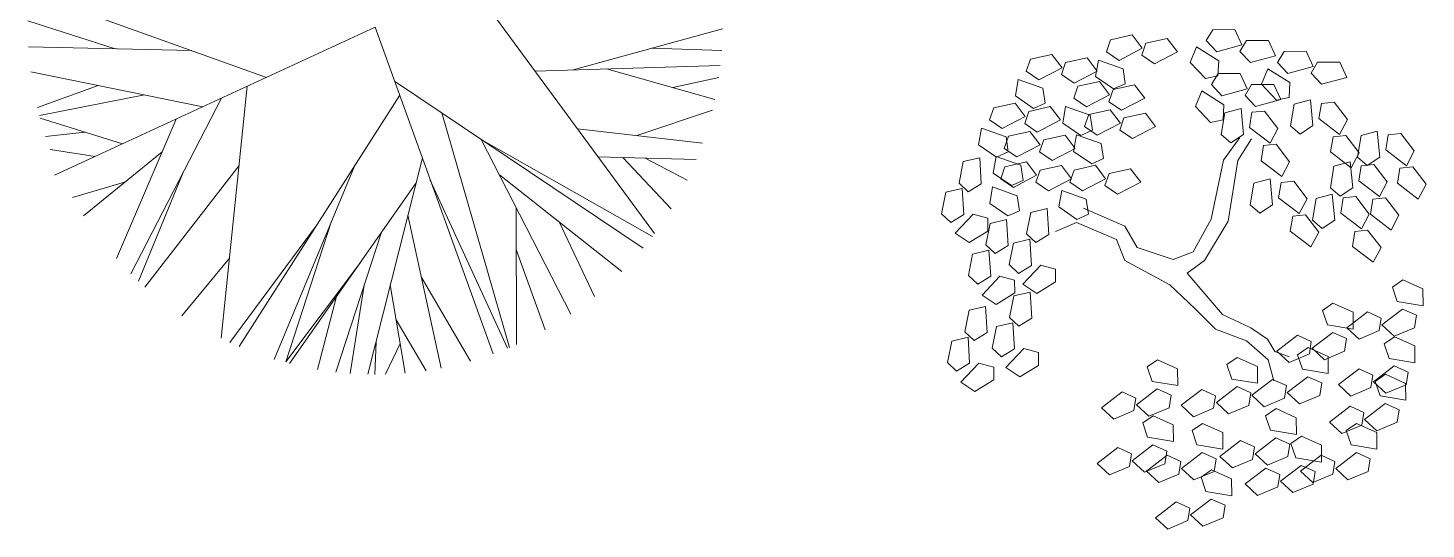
# Model space of a CAD drawing. Header units: millimetres. Extents: x 997 to 4249, y 599 to 1440.
# Drawn here: x 1244.52 to 1260.01, y 961.67 to 967.22 of the extents above; entities that cross this region are included whole.
import ezdxf

# ---------------------------------------------------------------- set-up
doc = ezdxf.new("R2010")
doc.units = ezdxf.units.MM
doc.linetypes.add('Continuo', pattern=[0])
doc.layers.add('cercas existentes', color=18, linetype='Continuous')
doc.layers.add('taludes', color=9, linetype='Continuous')

# ---------------------------------------------------------------- blocks, each defined once
blk = doc.blocks.new('gtfoods1')
at = {"layer": 'taludes', "lineweight": 5, "extrusion": (-0.01642, -0.01246, 0.999788)}
for p, q in [((-677.286, 305.754, 12.048), (-679.91, 306.694, 12.017)), ((-678.962, 306.07, 12.025), (-679.929, 306.379, 12.013)), ((-674.74, 306.404, 12.098), (-672.988, 304.022, 12.097)), ((-676.083, 306.309, 12.075), (-679.636, 304.669, 11.996)), ((-676.083, 306.309, 12.075), (-674.777, 302.69, 12.051)), ((-673.891, 305.836, 12.105), (-672.235, 306.293, 12.138)), ((-678.115, 306.051, 12.038), (-679.923, 306.091, 12.009)), ((-673.018, 306.077, 12.122), (-672.244, 306.05, 12.135)), ((-674.313, 305.823, 12.098), (-672.259, 305.886, 12.133)), ((-677.992, 305.428, 12.033), (-679.898, 305.817, 12.006)), ((-673.519, 305.848, 12.111), (-672.319, 305.509, 12.127)), ((-672.786, 305.641, 12.121), (-672.275, 305.754, 12.131)), ((-679.15, 305.665, 12.017), (-679.825, 305.421, 12.002)), ((-677.5, 305.655, 12.044), (-677.79, 302.862, 12.004)), ((-675.867, 305.712, 12.071), (-673.115, 303.86, 12.093)), ((-678.638, 305.56, 12.024), (-679.803, 305.332, 12.002)), ((-677.785, 305.523, 12.037), (-678.791, 303.578, 11.996)), ((-675.811, 305.555, 12.07), (-677.591, 302.77, 12.006)), ((-678.88, 305.018, 12.013), (-679.795, 305.303, 12.001)), ((-678.288, 305.291, 12.026), (-678.95, 303.745, 11.996)), ((-675.344, 305.36, 12.075), (-674.596, 302.76, 12.055)), ((-673.183, 305.108, 12.108), (-672.346, 305.392, 12.125)), ((-679.299, 305.148, 12.008), (-679.734, 305.1, 12)), ((-673.843, 305.185, 12.098), (-672.456, 305.024, 12.119)), ((-679.185, 304.878, 12.006), (-679.683, 304.956, 11.999)), ((-674.909, 305.067, 12.079), (-673.011, 303.991, 12.097)), ((-674.909, 305.067, 12.079), (-673.914, 303.13, 12.071)), ((-678.444, 304.927, 12.019), (-679.313, 304.221, 11.996)), ((-675.56, 304.861, 12.066), (-676.164, 302.463, 12.026)), ((-673.615, 304.874, 12.098), (-672.525, 304.845, 12.115)), ((-673.338, 304.867, 12.102), (-672.804, 304.295, 12.104)), ((-673.093, 304.86, 12.106), (-672.628, 304.615, 12.111)), ((-678.202, 304.717, 12.02), (-678.706, 303.495, 11.997)), ((-677.591, 304.778, 12.031), (-678.634, 303.43, 11.997)), ((-676.313, 304.77, 12.052), (-677.202, 302.628, 12.011)), ((-674.706, 304.673, 12.077), (-673.349, 303.602, 12.086)), ((-678.858, 304.591, 12.008), (-679.435, 304.422, 11.996)), ((-675.63, 304.584, 12.061), (-677.032, 302.581, 12.013)), ((-675.472, 304.616, 12.064), (-674.616, 302.752, 12.055)), ((-675.72, 304.225, 12.055), (-675.351, 302.532, 12.04)), ((-674.52, 304.31, 12.076), (-674.517, 302.794, 12.057)), ((-676.725, 304.125, 12.037), (-677.694, 302.816, 12.005)), ((-676.566, 304.159, 12.04), (-677.074, 302.6, 12.013)), ((-676.012, 304.037, 12.048), (-676.52, 302.487, 12.02)), ((-674.046, 304.152, 12.082), (-673.652, 303.326, 12.078)), ((-677.698, 303.749, 12.017), (-678.223, 303.112, 12)), ((-674.519, 303.847, 12.07), (-674.199, 302.954, 12.064)), ((-676.246, 303.703, 12.04), (-677.074, 302.6, 12.013)), ((-676.204, 303.451, 12.037), (-676.358, 302.472, 12.023)), ((-675.915, 303.453, 12.042), (-675.75, 302.476, 12.033)), ((-675.572, 303.543, 12.049), (-675.027, 302.609, 12.046)), ((-676.51, 303.326, 12.031), (-676.723, 302.516, 12.017)), ((-675.849, 303.065, 12.038), (-675.517, 302.503, 12.037)), ((-676.073, 302.823, 12.032), (-676.086, 302.462, 12.027)), ((-675.805, 302.805, 12.036), (-675.967, 302.463, 12.029))]:
    blk.add_line(p, q, dxfattribs=at)
at = {"layer": 'taludes', "linetype": 'Continuo', "lineweight": 5, "extrusion": (-0.012368, -0.016489, 0.999788)}
for p, q in [((-667.935, 306.171, 12.103), (-667.697, 306.224, 12.107)), ((-667.697, 306.224, 12.107), (-667.585, 306.076, 12.106)), ((-666.876, 306.161, 12.116), (-666.803, 306.282, 12.119)), ((-666.803, 306.282, 12.119), (-666.559, 306.283, 12.122)), ((-666.559, 306.283, 12.122), (-666.481, 306.115, 12.12)), ((-667.981, 306.038, 12.101), (-667.935, 306.171, 12.103)), ((-667.841, 305.942, 12.101), (-667.981, 306.038, 12.101)), ((-667.585, 306.076, 12.106), (-667.841, 305.942, 12.101)), ((-667.591, 305.999, 12.105), (-667.545, 306.133, 12.108)), ((-667.545, 306.133, 12.108), (-667.308, 306.185, 12.111)), ((-667.308, 306.185, 12.111), (-667.195, 306.037, 12.11)), ((-667.053, 305.918, 12.11), (-666.983, 306.091, 12.114)), ((-666.983, 306.091, 12.114), (-666.737, 305.939, 12.114)), ((-666.76, 306.038, 12.116), (-666.876, 306.161, 12.116)), ((-666.481, 306.115, 12.12), (-666.76, 306.038, 12.116)), ((-666.503, 306.041, 12.119), (-666.43, 306.162, 12.122)), ((-666.387, 305.918, 12.118), (-666.503, 306.041, 12.119)), ((-666.43, 306.162, 12.122), (-666.187, 306.163, 12.125)), ((-666.187, 306.163, 12.125), (-666.108, 305.994, 12.123)), ((-666.088, 305.92, 12.122), (-666.014, 306.041, 12.125)), ((-666.014, 306.041, 12.125), (-665.771, 306.043, 12.128)), ((-665.771, 306.043, 12.128), (-665.693, 305.874, 12.126)), ((-668.87, 305.823, 12.086), (-668.824, 305.957, 12.089)), ((-668.824, 305.957, 12.089), (-668.586, 306.009, 12.093)), ((-668.586, 306.009, 12.093), (-668.474, 305.861, 12.092)), ((-668.48, 305.784, 12.09), (-668.434, 305.918, 12.093)), ((-668.434, 305.918, 12.093), (-668.196, 305.97, 12.097)), ((-668.196, 305.97, 12.097), (-668.084, 305.822, 12.096)), ((-668.102, 305.763, 12.095), (-668.071, 305.946, 12.098)), ((-668.071, 305.946, 12.098), (-667.798, 305.849, 12.1)), ((-667.451, 305.904, 12.105), (-667.591, 305.999, 12.105)), ((-667.195, 306.037, 12.11), (-667.451, 305.904, 12.105)), ((-666.886, 305.741, 12.109), (-667.053, 305.918, 12.11)), ((-666.737, 305.939, 12.114), (-666.747, 305.77, 12.111)), ((-666.108, 305.994, 12.123), (-666.387, 305.918, 12.118)), ((-665.971, 305.798, 12.121), (-666.088, 305.92, 12.122)), ((-665.715, 305.8, 12.125), (-665.642, 305.921, 12.128)), ((-665.642, 305.921, 12.128), (-665.398, 305.922, 12.131)), ((-665.398, 305.922, 12.131), (-665.32, 305.754, 12.129)), ((-668.991, 305.548, 12.08), (-668.96, 305.731, 12.083)), ((-668.96, 305.731, 12.083), (-668.687, 305.635, 12.085)), ((-668.73, 305.728, 12.086), (-668.87, 305.823, 12.086)), ((-668.474, 305.861, 12.092), (-668.73, 305.728, 12.086)), ((-668.34, 305.689, 12.09), (-668.48, 305.784, 12.09)), ((-668.084, 305.822, 12.096), (-668.34, 305.689, 12.09)), ((-667.902, 305.625, 12.095), (-668.102, 305.763, 12.095)), ((-667.798, 305.849, 12.1), (-667.773, 305.682, 12.097)), ((-666.747, 305.77, 12.111), (-666.886, 305.741, 12.109)), ((-666.819, 305.674, 12.109), (-666.745, 305.795, 12.112)), ((-666.745, 305.795, 12.112), (-666.502, 305.796, 12.115)), ((-666.502, 305.796, 12.115), (-666.424, 305.627, 12.113)), ((-666.265, 305.677, 12.116), (-666.195, 305.85, 12.12)), ((-666.195, 305.85, 12.12), (-665.949, 305.698, 12.12)), ((-665.693, 305.874, 12.126), (-665.971, 305.798, 12.121)), ((-665.599, 305.677, 12.124), (-665.715, 305.8, 12.125)), ((-665.32, 305.754, 12.129), (-665.599, 305.677, 12.124)), ((-668.687, 305.635, 12.085), (-668.661, 305.468, 12.083)), ((-668.344, 305.523, 12.088), (-668.298, 305.656, 12.09)), ((-668.298, 305.656, 12.09), (-668.06, 305.709, 12.094)), ((-668.06, 305.709, 12.094), (-667.948, 305.561, 12.093)), ((-667.954, 305.484, 12.092), (-667.908, 305.618, 12.095)), ((-667.908, 305.618, 12.095), (-667.671, 305.67, 12.098)), ((-667.773, 305.682, 12.097), (-667.902, 305.625, 12.095)), ((-667.671, 305.67, 12.098), (-667.558, 305.522, 12.097)), ((-666.996, 305.43, 12.103), (-666.926, 305.603, 12.106)), ((-666.926, 305.603, 12.106), (-666.68, 305.451, 12.107)), ((-666.702, 305.551, 12.108), (-666.819, 305.674, 12.109)), ((-666.424, 305.627, 12.113), (-666.702, 305.551, 12.108)), ((-666.446, 305.553, 12.112), (-666.373, 305.674, 12.114)), ((-666.373, 305.674, 12.114), (-666.129, 305.676, 12.117)), ((-666.098, 305.5, 12.115), (-666.265, 305.677, 12.116)), ((-666.129, 305.676, 12.117), (-666.051, 305.507, 12.116)), ((-665.949, 305.698, 12.12), (-665.959, 305.529, 12.117)), ((-669.231, 305.416, 12.075), (-668.994, 305.469, 12.079)), ((-668.994, 305.469, 12.079), (-668.881, 305.32, 12.078)), ((-668.791, 305.41, 12.08), (-668.991, 305.548, 12.08)), ((-668.841, 305.377, 12.079), (-668.604, 305.43, 12.083)), ((-668.661, 305.468, 12.083), (-668.791, 305.41, 12.08)), ((-668.604, 305.43, 12.083), (-668.491, 305.282, 12.082)), ((-668.465, 305.248, 12.082), (-668.434, 305.431, 12.085)), ((-668.434, 305.431, 12.085), (-668.161, 305.335, 12.087)), ((-668.204, 305.428, 12.088), (-668.344, 305.523, 12.088)), ((-667.948, 305.561, 12.093), (-668.204, 305.428, 12.088)), ((-667.814, 305.389, 12.092), (-667.954, 305.484, 12.092)), ((-667.558, 305.522, 12.097), (-667.814, 305.389, 12.092)), ((-666.829, 305.254, 12.102), (-666.996, 305.43, 12.103)), ((-666.68, 305.451, 12.107), (-666.69, 305.282, 12.104)), ((-666.33, 305.431, 12.111), (-666.446, 305.553, 12.112)), ((-666.051, 305.507, 12.116), (-666.33, 305.431, 12.111)), ((-665.959, 305.529, 12.117), (-666.098, 305.5, 12.115)), ((-665.942, 305.218, 12.112), (-665.902, 305.457, 12.117)), ((-665.902, 305.457, 12.117), (-665.722, 305.506, 12.12)), ((-665.722, 305.506, 12.12), (-665.694, 305.219, 12.115)), ((-665.628, 305.297, 12.117), (-665.601, 305.464, 12.121)), ((-665.601, 305.464, 12.121), (-665.46, 305.478, 12.123)), ((-665.46, 305.478, 12.123), (-665.312, 305.286, 12.121)), ((-669.277, 305.283, 12.072), (-669.231, 305.416, 12.075)), ((-669.137, 305.187, 12.072), (-669.277, 305.283, 12.072)), ((-668.881, 305.32, 12.078), (-669.137, 305.187, 12.072)), ((-668.887, 305.244, 12.076), (-668.841, 305.377, 12.079)), ((-668.491, 305.282, 12.082), (-668.748, 305.148, 12.076)), ((-668.224, 305.209, 12.084), (-668.177, 305.342, 12.087)), ((-668.177, 305.342, 12.087), (-667.94, 305.395, 12.09)), ((-668.161, 305.335, 12.087), (-668.136, 305.167, 12.084)), ((-667.94, 305.395, 12.09), (-667.827, 305.247, 12.089)), ((-667.834, 305.17, 12.088), (-667.788, 305.304, 12.091)), ((-667.788, 305.304, 12.091), (-667.55, 305.356, 12.095)), ((-667.55, 305.356, 12.095), (-667.438, 305.208, 12.094)), ((-666.69, 305.282, 12.104), (-666.829, 305.254, 12.102)), ((-666.711, 305.12, 12.101), (-666.671, 305.36, 12.106)), ((-666.671, 305.36, 12.106), (-666.491, 305.409, 12.109)), ((-666.491, 305.409, 12.109), (-666.464, 305.121, 12.104)), ((-666.398, 305.2, 12.106), (-666.37, 305.367, 12.109)), ((-666.37, 305.367, 12.109), (-666.23, 305.381, 12.111)), ((-666.23, 305.381, 12.111), (-666.082, 305.188, 12.11)), ((-665.399, 305.121, 12.117), (-665.628, 305.297, 12.117)), ((-665.312, 305.286, 12.121), (-665.399, 305.121, 12.117)), ((-669.398, 305.007, 12.066), (-669.367, 305.191, 12.069)), ((-669.367, 305.191, 12.069), (-669.094, 305.094, 12.071)), ((-669.067, 305.101, 12.072), (-668.83, 305.153, 12.075)), ((-668.748, 305.148, 12.076), (-668.887, 305.244, 12.076)), ((-668.83, 305.153, 12.075), (-668.717, 305.005, 12.074)), ((-668.677, 305.062, 12.076), (-668.44, 305.114, 12.08)), ((-668.265, 305.11, 12.082), (-668.465, 305.248, 12.082)), ((-668.44, 305.114, 12.08), (-668.327, 304.966, 12.079)), ((-668.345, 304.934, 12.078), (-668.313, 305.117, 12.081)), ((-668.313, 305.117, 12.081), (-668.041, 305.02, 12.083)), ((-668.136, 305.167, 12.084), (-668.265, 305.11, 12.082)), ((-668.084, 305.113, 12.084), (-668.224, 305.209, 12.084)), ((-667.827, 305.247, 12.089), (-668.084, 305.113, 12.084)), ((-667.694, 305.075, 12.088), (-667.834, 305.17, 12.088)), ((-667.438, 305.208, 12.094), (-667.694, 305.075, 12.088)), ((-666.604, 305.028, 12.101), (-666.711, 305.12, 12.101)), ((-666.464, 305.121, 12.104), (-666.604, 305.028, 12.101)), ((-666.168, 305.024, 12.106), (-666.398, 305.2, 12.106)), ((-666.082, 305.188, 12.11), (-666.168, 305.024, 12.106)), ((-665.835, 305.125, 12.112), (-665.942, 305.218, 12.112)), ((-665.694, 305.219, 12.115), (-665.835, 305.125, 12.112)), ((-665.471, 305.094, 12.116), (-665.331, 305.109, 12.118)), ((-665.331, 305.109, 12.118), (-665.182, 304.916, 12.117)), ((-665.2, 304.87, 12.116), (-665.16, 305.11, 12.12)), ((-665.16, 305.11, 12.12), (-664.981, 305.159, 12.123)), ((-664.981, 305.159, 12.123), (-664.953, 304.871, 12.119)), ((-664.887, 304.95, 12.121), (-664.86, 305.116, 12.124)), ((-664.86, 305.116, 12.124), (-664.719, 305.131, 12.126)), ((-664.719, 305.131, 12.126), (-664.571, 304.938, 12.125)), ((-669.198, 304.87, 12.066), (-669.398, 305.007, 12.066)), ((-669.113, 304.967, 12.069), (-669.067, 305.101, 12.072)), ((-668.974, 304.872, 12.069), (-669.113, 304.967, 12.069)), ((-669.094, 305.094, 12.071), (-669.069, 304.927, 12.069)), ((-668.717, 305.005, 12.074), (-668.974, 304.872, 12.069)), ((-668.724, 304.928, 12.073), (-668.677, 305.062, 12.076)), ((-668.327, 304.966, 12.079), (-668.584, 304.833, 12.073)), ((-668.041, 305.02, 12.083), (-668.015, 304.853, 12.081)), ((-666.686, 304.838, 12.097), (-666.504, 305.088, 12.103)), ((-666.527, 304.833, 12.099), (-666.375, 305.071, 12.104)), ((-666.268, 304.83, 12.102), (-666.241, 304.997, 12.105)), ((-666.241, 304.997, 12.105), (-666.1, 305.012, 12.107)), ((-666.1, 305.012, 12.107), (-665.952, 304.819, 12.106)), ((-665.499, 304.927, 12.113), (-665.471, 305.094, 12.116)), ((-669.615, 304.582, 12.056), (-669.568, 304.82, 12.061)), ((-669.568, 304.82, 12.061), (-669.386, 304.863, 12.064)), ((-669.386, 304.863, 12.064), (-669.368, 304.575, 12.059)), ((-669.235, 304.692, 12.063), (-669.203, 304.875, 12.066)), ((-669.203, 304.875, 12.066), (-668.931, 304.779, 12.068)), ((-669.069, 304.927, 12.069), (-669.198, 304.87, 12.066)), ((-669.107, 304.764, 12.066), (-668.869, 304.817, 12.069)), ((-668.869, 304.817, 12.069), (-668.757, 304.669, 12.068)), ((-668.584, 304.833, 12.073), (-668.724, 304.928, 12.073)), ((-668.144, 304.796, 12.078), (-668.345, 304.934, 12.078)), ((-668.015, 304.853, 12.081), (-668.144, 304.796, 12.078)), ((-666.822, 304.181, 12.084), (-666.686, 304.838, 12.097)), ((-666.635, 304.161, 12.086), (-666.527, 304.833, 12.099)), ((-666.039, 304.654, 12.102), (-666.268, 304.83, 12.102)), ((-665.952, 304.819, 12.106), (-666.039, 304.654, 12.102)), ((-665.269, 304.751, 12.113), (-665.499, 304.927, 12.113)), ((-665.461, 304.769, 12.111), (-665.281, 304.817, 12.114)), ((-665.281, 304.817, 12.114), (-665.253, 304.53, 12.109)), ((-665.182, 304.916, 12.117), (-665.269, 304.751, 12.113)), ((-665.094, 304.777, 12.115), (-665.2, 304.87, 12.116)), ((-664.953, 304.871, 12.119), (-665.094, 304.777, 12.115)), ((-664.658, 304.773, 12.121), (-664.887, 304.95, 12.121)), ((-664.571, 304.938, 12.125), (-664.658, 304.773, 12.121)), ((-669.034, 304.554, 12.063), (-669.235, 304.692, 12.063)), ((-669.153, 304.631, 12.063), (-669.107, 304.764, 12.066)), ((-668.757, 304.669, 12.068), (-669.013, 304.535, 12.063)), ((-668.931, 304.779, 12.068), (-668.905, 304.612, 12.066)), ((-668.763, 304.592, 12.067), (-668.717, 304.725, 12.07)), ((-668.717, 304.725, 12.07), (-668.479, 304.778, 12.074)), ((-668.479, 304.778, 12.074), (-668.367, 304.63, 12.073)), ((-668.388, 304.593, 12.072), (-668.341, 304.727, 12.074)), ((-668.341, 304.727, 12.074), (-668.104, 304.779, 12.078)), ((-668.104, 304.779, 12.078), (-667.991, 304.631, 12.077)), ((-667.998, 304.554, 12.076), (-667.952, 304.688, 12.079)), ((-667.952, 304.688, 12.079), (-667.714, 304.741, 12.082)), ((-667.714, 304.741, 12.082), (-667.602, 304.592, 12.081)), ((-665.5, 304.529, 12.106), (-665.461, 304.769, 12.111)), ((-665.187, 304.608, 12.112), (-665.16, 304.775, 12.115)), ((-665.16, 304.775, 12.115), (-665.019, 304.79, 12.117)), ((-665.019, 304.79, 12.117), (-664.871, 304.597, 12.115)), ((-664.757, 304.58, 12.116), (-664.73, 304.747, 12.119)), ((-664.73, 304.747, 12.119), (-664.589, 304.761, 12.121)), ((-664.589, 304.761, 12.121), (-664.441, 304.569, 12.12)), ((-669.76, 304.48, 12.053), (-669.579, 304.523, 12.056)), ((-669.512, 304.486, 12.056), (-669.615, 304.582, 12.056)), ((-669.579, 304.523, 12.056), (-669.561, 304.234, 12.051)), ((-669.368, 304.575, 12.059), (-669.512, 304.486, 12.056)), ((-669.274, 304.355, 12.057), (-669.243, 304.539, 12.06)), ((-669.243, 304.539, 12.06), (-668.97, 304.442, 12.062)), ((-669.013, 304.535, 12.063), (-669.153, 304.631, 12.063)), ((-668.905, 304.612, 12.066), (-669.034, 304.554, 12.063)), ((-668.623, 304.496, 12.067), (-668.763, 304.592, 12.067)), ((-668.367, 304.63, 12.073), (-668.623, 304.496, 12.067)), ((-668.509, 304.318, 12.066), (-668.477, 304.501, 12.069)), ((-668.477, 304.501, 12.069), (-668.205, 304.405, 12.071)), ((-668.248, 304.498, 12.072), (-668.388, 304.593, 12.072)), ((-667.991, 304.631, 12.077), (-668.248, 304.498, 12.072)), ((-667.858, 304.459, 12.076), (-667.998, 304.554, 12.076)), ((-667.602, 304.592, 12.081), (-667.858, 304.459, 12.076)), ((-666.389, 304.341, 12.092), (-666.349, 304.581, 12.097)), ((-666.349, 304.581, 12.097), (-666.169, 304.63, 12.1)), ((-666.169, 304.63, 12.1), (-666.141, 304.342, 12.095)), ((-666.075, 304.42, 12.097), (-666.048, 304.587, 12.101)), ((-666.048, 304.587, 12.101), (-665.907, 304.602, 12.103)), ((-665.907, 304.602, 12.103), (-665.759, 304.409, 12.101)), ((-665.394, 304.436, 12.106), (-665.5, 304.529, 12.106)), ((-665.253, 304.53, 12.109), (-665.394, 304.436, 12.106)), ((-664.958, 304.432, 12.111), (-665.187, 304.608, 12.112)), ((-664.871, 304.597, 12.115), (-664.958, 304.432, 12.111)), ((-664.528, 304.404, 12.116), (-664.757, 304.58, 12.116)), ((-664.441, 304.569, 12.12), (-664.528, 304.404, 12.116)), ((-669.808, 304.241, 12.048), (-669.76, 304.48, 12.053)), ((-669.074, 304.218, 12.057), (-669.274, 304.355, 12.057)), ((-668.97, 304.442, 12.062), (-668.944, 304.275, 12.06)), ((-668.205, 304.405, 12.071), (-668.179, 304.238, 12.068)), ((-666.282, 304.248, 12.092), (-666.389, 304.341, 12.092)), ((-666.141, 304.342, 12.095), (-666.282, 304.248, 12.092)), ((-665.846, 304.244, 12.097), (-666.075, 304.42, 12.097)), ((-665.759, 304.409, 12.101), (-665.846, 304.244, 12.097)), ((-665.7, 304.171, 12.098), (-665.66, 304.411, 12.102)), ((-665.66, 304.411, 12.102), (-665.48, 304.459, 12.105)), ((-665.48, 304.459, 12.105), (-665.452, 304.172, 12.101)), ((-665.386, 304.25, 12.103), (-665.359, 304.417, 12.106)), ((-665.359, 304.417, 12.106), (-665.218, 304.432, 12.108)), ((-665.218, 304.432, 12.108), (-665.07, 304.239, 12.107)), ((-665.057, 304.239, 12.107), (-665.03, 304.405, 12.11)), ((-665.03, 304.405, 12.11), (-664.89, 304.42, 12.112)), ((-664.89, 304.42, 12.112), (-664.741, 304.227, 12.111)), ((-669.705, 304.145, 12.048), (-669.808, 304.241, 12.048)), ((-669.561, 304.234, 12.051), (-669.705, 304.145, 12.048)), ((-669.657, 304.026, 12.047), (-669.459, 304.236, 12.053)), ((-669.459, 304.236, 12.053), (-669.295, 304.192, 12.054)), ((-669.295, 304.192, 12.054), (-669.295, 304.05, 12.052)), ((-669.271, 304.136, 12.053), (-669.09, 304.179, 12.056)), ((-669.09, 304.179, 12.056), (-669.071, 303.891, 12.052)), ((-668.944, 304.275, 12.06), (-669.074, 304.218, 12.057)), ((-668.867, 304.018, 12.056), (-668.819, 304.257, 12.061)), ((-668.819, 304.257, 12.061), (-668.638, 304.3, 12.064)), ((-668.638, 304.3, 12.064), (-668.619, 304.011, 12.059)), ((-668.308, 304.18, 12.066), (-668.509, 304.318, 12.066)), ((-668.179, 304.238, 12.068), (-668.308, 304.18, 12.066)), ((-667.779, 304.103, 12.071), (-668.236, 304.306, 12.069)), ((-667.021, 303.822, 12.076), (-666.822, 304.181, 12.084)), ((-665.946, 304.051, 12.093), (-665.918, 304.217, 12.096)), ((-665.918, 304.217, 12.096), (-665.778, 304.232, 12.098)), ((-665.778, 304.232, 12.098), (-665.629, 304.039, 12.097)), ((-665.157, 304.074, 12.103), (-665.386, 304.25, 12.103)), ((-665.07, 304.239, 12.107), (-665.157, 304.074, 12.103)), ((-664.828, 304.062, 12.107), (-665.057, 304.239, 12.107)), ((-664.741, 304.227, 12.111), (-664.828, 304.062, 12.107)), ((-669.502, 303.923, 12.047), (-669.657, 304.026, 12.047)), ((-669.295, 304.05, 12.052), (-669.502, 303.923, 12.047)), ((-669.319, 303.898, 12.049), (-669.271, 304.136, 12.053)), ((-668.313, 304.147, 12.065), (-668.547, 304.046, 12.061)), ((-667.87, 303.957, 12.068), (-668.313, 304.147, 12.065)), ((-667.642, 303.869, 12.069), (-667.779, 304.103, 12.071)), ((-666.894, 303.724, 12.076), (-666.635, 304.161, 12.086)), ((-665.716, 303.875, 12.093), (-665.946, 304.051, 12.093)), ((-665.629, 304.039, 12.097), (-665.716, 303.875, 12.093)), ((-665.593, 304.078, 12.098), (-665.7, 304.171, 12.098)), ((-665.452, 304.172, 12.101), (-665.593, 304.078, 12.098)), ((-665.257, 303.881, 12.099), (-665.229, 304.047, 12.102)), ((-665.229, 304.047, 12.102), (-665.089, 304.062, 12.104)), ((-665.089, 304.062, 12.104), (-664.94, 303.869, 12.102)), ((-669.215, 303.801, 12.048), (-669.319, 303.898, 12.049)), ((-669.071, 303.891, 12.052), (-669.215, 303.801, 12.048)), ((-669.06, 303.678, 12.048), (-669.012, 303.916, 12.053)), ((-669.012, 303.916, 12.053), (-668.831, 303.959, 12.056)), ((-668.763, 303.922, 12.056), (-668.867, 304.018, 12.056)), ((-668.831, 303.959, 12.056), (-668.812, 303.67, 12.051)), ((-668.619, 304.011, 12.059), (-668.763, 303.922, 12.056)), ((-667.777, 303.725, 12.065), (-667.87, 303.957, 12.068)), ((-665.027, 303.704, 12.099), (-665.257, 303.881, 12.099)), ((-669.511, 303.557, 12.041), (-669.464, 303.795, 12.045)), ((-669.464, 303.795, 12.045), (-669.283, 303.838, 12.048)), ((-669.283, 303.838, 12.048), (-669.264, 303.55, 12.044)), ((-667.279, 303.453, 12.067), (-667.777, 303.725, 12.065)), ((-667.241, 303.735, 12.072), (-667.642, 303.869, 12.069)), ((-667.241, 303.735, 12.072), (-667.021, 303.822, 12.076)), ((-667.087, 303.582, 12.071), (-666.894, 303.724, 12.076)), ((-664.94, 303.869, 12.102), (-665.027, 303.704, 12.099)), ((-668.956, 303.581, 12.048), (-669.06, 303.678, 12.048)), ((-668.812, 303.67, 12.051), (-668.956, 303.581, 12.048)), ((-668.908, 303.462, 12.047), (-668.71, 303.672, 12.053)), ((-668.71, 303.672, 12.053), (-668.547, 303.628, 12.054)), ((-668.547, 303.628, 12.054), (-668.546, 303.487, 12.051)), ((-667.087, 303.582, 12.071), (-666.696, 303.124, 12.068)), ((-669.408, 303.461, 12.04), (-669.511, 303.557, 12.041)), ((-669.264, 303.55, 12.044), (-669.408, 303.461, 12.04)), ((-669.36, 303.341, 12.039), (-669.162, 303.552, 12.045)), ((-669.162, 303.552, 12.045), (-668.999, 303.507, 12.046)), ((-668.999, 303.507, 12.046), (-668.998, 303.366, 12.044)), ((-668.753, 303.359, 12.047), (-668.908, 303.462, 12.047)), ((-668.546, 303.487, 12.051), (-668.753, 303.359, 12.047)), ((-667.279, 303.453, 12.067), (-666.998, 303.187, 12.066)), ((-664.814, 303.43, 12.097), (-664.697, 303.509, 12.099)), ((-664.76, 303.27, 12.095), (-664.814, 303.43, 12.097)), ((-664.697, 303.509, 12.099), (-664.475, 303.409, 12.101)), ((-664.475, 303.409, 12.101), (-664.474, 303.223, 12.098)), ((-669.205, 303.238, 12.039), (-669.36, 303.341, 12.039)), ((-668.998, 303.366, 12.044), (-669.205, 303.238, 12.039)), ((-669.055, 303.093, 12.039), (-669.007, 303.332, 12.043)), ((-669.007, 303.332, 12.043), (-668.826, 303.375, 12.046)), ((-668.826, 303.375, 12.046), (-668.807, 303.086, 12.042)), ((-665.589, 303.171, 12.083), (-665.472, 303.25, 12.086)), ((-665.472, 303.25, 12.086), (-665.25, 303.15, 12.087)), ((-664.474, 303.223, 12.098), (-664.76, 303.27, 12.095)), ((-669.551, 302.933, 12.03), (-669.503, 303.172, 12.034)), ((-669.503, 303.172, 12.034), (-669.322, 303.215, 12.037)), ((-669.322, 303.215, 12.037), (-669.304, 302.926, 12.033)), ((-666.998, 303.187, 12.066), (-666.773, 302.964, 12.065)), ((-666.696, 303.124, 12.068), (-666.383, 302.979, 12.07)), ((-665.534, 303.011, 12.081), (-665.589, 303.171, 12.083)), ((-665.32, 302.979, 12.083), (-665.091, 303.156, 12.089)), ((-665.25, 303.15, 12.087), (-665.249, 302.964, 12.084)), ((-665.091, 303.156, 12.089), (-664.937, 303.086, 12.09)), ((-664.93, 303.01, 12.088), (-664.701, 303.186, 12.094)), ((-664.701, 303.186, 12.094), (-664.547, 303.117, 12.095)), ((-664.547, 303.117, 12.095), (-664.569, 302.977, 12.092)), ((-669.248, 302.752, 12.031), (-669.2, 302.991, 12.035)), ((-669.2, 302.991, 12.035), (-669.019, 303.034, 12.038)), ((-668.951, 302.997, 12.038), (-669.055, 303.093, 12.039)), ((-669.019, 303.034, 12.038), (-669, 302.745, 12.034)), ((-668.807, 303.086, 12.042), (-668.951, 302.997, 12.038)), ((-666.773, 302.964, 12.065), (-666.431, 302.832, 12.067)), ((-666.383, 302.979, 12.07), (-666.198, 302.852, 12.07)), ((-665.249, 302.964, 12.084), (-665.534, 303.011, 12.081)), ((-665.183, 302.853, 12.083), (-665.32, 302.979, 12.083)), ((-664.959, 302.947, 12.087), (-665.183, 302.853, 12.083)), ((-664.937, 303.086, 12.09), (-664.959, 302.947, 12.087)), ((-664.793, 302.884, 12.088), (-664.93, 303.01, 12.088)), ((-664.569, 302.977, 12.092), (-664.793, 302.884, 12.088)), ((-669.744, 302.592, 12.022), (-669.696, 302.831, 12.026)), ((-669.696, 302.831, 12.026), (-669.515, 302.874, 12.029)), ((-669.448, 302.837, 12.03), (-669.551, 302.933, 12.03)), ((-669.515, 302.874, 12.029), (-669.497, 302.585, 12.025)), ((-669.304, 302.926, 12.033), (-669.448, 302.837, 12.03)), ((-666.431, 302.832, 12.067), (-666.191, 302.622, 12.066)), ((-666.198, 302.852, 12.07), (-666.116, 302.714, 12.069)), ((-666.095, 302.72, 12.069), (-665.866, 302.897, 12.075)), ((-665.866, 302.897, 12.075), (-665.712, 302.827, 12.076)), ((-665.712, 302.827, 12.076), (-665.734, 302.688, 12.073)), ((-665.704, 302.751, 12.075), (-665.475, 302.927, 12.08)), ((-665.475, 302.927, 12.08), (-665.321, 302.858, 12.081)), ((-665.321, 302.858, 12.081), (-665.343, 302.718, 12.078)), ((-664.906, 302.799, 12.085), (-664.789, 302.878, 12.088)), ((-664.851, 302.638, 12.083), (-664.906, 302.799, 12.085)), ((-664.789, 302.878, 12.088), (-664.567, 302.777, 12.089)), ((-669.144, 302.656, 12.03), (-669.248, 302.752, 12.031)), ((-669, 302.745, 12.034), (-669.144, 302.656, 12.03)), ((-669.096, 302.537, 12.029), (-668.898, 302.747, 12.035)), ((-668.898, 302.747, 12.035), (-668.735, 302.703, 12.036)), ((-668.735, 302.703, 12.036), (-668.734, 302.562, 12.034)), ((-666.649, 302.57, 12.06), (-666.532, 302.649, 12.063)), ((-666.532, 302.649, 12.063), (-666.31, 302.549, 12.064)), ((-666.116, 302.714, 12.069), (-665.959, 302.655, 12.07)), ((-665.958, 302.594, 12.069), (-666.095, 302.72, 12.069)), ((-665.734, 302.688, 12.073), (-665.958, 302.594, 12.069)), ((-665.864, 302.68, 12.071), (-665.747, 302.76, 12.074)), ((-665.81, 302.52, 12.069), (-665.864, 302.68, 12.071)), ((-665.747, 302.76, 12.074), (-665.526, 302.659, 12.075)), ((-665.567, 302.625, 12.074), (-665.704, 302.751, 12.075)), ((-665.343, 302.718, 12.078), (-665.567, 302.625, 12.074)), ((-665.526, 302.659, 12.075), (-665.524, 302.473, 12.072)), ((-664.566, 302.591, 12.086), (-664.851, 302.638, 12.083)), ((-664.567, 302.777, 12.089), (-664.566, 302.591, 12.086)), ((-669.641, 302.496, 12.022), (-669.744, 302.592, 12.022)), ((-669.497, 302.585, 12.025), (-669.641, 302.496, 12.022)), ((-669.593, 302.377, 12.02), (-669.395, 302.587, 12.026)), ((-669.395, 302.587, 12.026), (-669.231, 302.543, 12.027)), ((-669.231, 302.543, 12.027), (-669.231, 302.402, 12.025)), ((-668.941, 302.434, 12.029), (-669.096, 302.537, 12.029)), ((-668.734, 302.562, 12.034), (-668.941, 302.434, 12.029)), ((-667.532, 302.544, 12.048), (-667.415, 302.623, 12.051)), ((-667.477, 302.384, 12.047), (-667.532, 302.544, 12.048)), ((-667.415, 302.623, 12.051), (-667.193, 302.523, 12.052)), ((-667.193, 302.523, 12.052), (-667.192, 302.337, 12.049)), ((-666.594, 302.41, 12.058), (-666.649, 302.57, 12.06)), ((-666.31, 302.549, 12.064), (-666.309, 302.363, 12.061)), ((-666.191, 302.622, 12.066), (-666.126, 302.391, 12.063)), ((-665.524, 302.473, 12.072), (-665.81, 302.52, 12.069)), ((-665.412, 302.348, 12.071), (-665.183, 302.524, 12.077)), ((-665.183, 302.524, 12.077), (-665.029, 302.455, 12.078)), ((-665.022, 302.378, 12.077), (-664.793, 302.555, 12.083)), ((-664.793, 302.555, 12.083), (-664.638, 302.485, 12.083)), ((-664.638, 302.485, 12.083), (-664.66, 302.346, 12.081)), ((-669.438, 302.274, 12.02), (-669.593, 302.377, 12.02)), ((-669.231, 302.402, 12.025), (-669.438, 302.274, 12.02)), ((-667.192, 302.337, 12.049), (-667.477, 302.384, 12.047)), ((-666.764, 302.15, 12.051), (-666.535, 302.326, 12.057)), ((-666.309, 302.363, 12.061), (-666.594, 302.41, 12.058)), ((-666.535, 302.326, 12.057), (-666.381, 302.257, 12.058)), ((-666.37, 302.23, 12.058), (-666.141, 302.406, 12.063)), ((-666.141, 302.406, 12.063), (-665.987, 302.337, 12.064)), ((-665.987, 302.337, 12.064), (-666.009, 302.197, 12.062)), ((-665.98, 302.26, 12.063), (-665.751, 302.436, 12.069)), ((-665.751, 302.436, 12.069), (-665.597, 302.367, 12.07)), ((-665.597, 302.367, 12.07), (-665.619, 302.227, 12.067)), ((-665.275, 302.222, 12.071), (-665.412, 302.348, 12.071)), ((-665.029, 302.455, 12.078), (-665.051, 302.315, 12.075)), ((-664.885, 302.252, 12.076), (-665.022, 302.378, 12.077)), ((-665.006, 302.383, 12.077), (-664.889, 302.463, 12.08)), ((-664.951, 302.223, 12.075), (-665.006, 302.383, 12.077)), ((-664.889, 302.463, 12.08), (-664.667, 302.362, 12.081)), ((-664.66, 302.346, 12.081), (-664.885, 302.252, 12.076)), ((-664.667, 302.362, 12.081), (-664.666, 302.176, 12.078)), ((-668.038, 302.093, 12.035), (-667.809, 302.27, 12.041)), ((-667.809, 302.27, 12.041), (-667.655, 302.2, 12.041)), ((-667.655, 302.2, 12.041), (-667.677, 302.061, 12.039)), ((-667.647, 302.124, 12.04), (-667.418, 302.3, 12.046)), ((-667.418, 302.3, 12.046), (-667.264, 302.231, 12.047)), ((-667.264, 302.231, 12.047), (-667.286, 302.091, 12.044)), ((-667.155, 302.119, 12.046), (-666.926, 302.296, 12.052)), ((-666.926, 302.296, 12.052), (-666.772, 302.226, 12.053)), ((-666.772, 302.226, 12.053), (-666.794, 302.087, 12.05)), ((-666.381, 302.257, 12.058), (-666.403, 302.117, 12.055)), ((-666.234, 302.104, 12.057), (-666.37, 302.23, 12.058)), ((-666.009, 302.197, 12.062), (-666.234, 302.104, 12.057)), ((-665.843, 302.134, 12.063), (-665.98, 302.26, 12.063)), ((-665.619, 302.227, 12.067), (-665.843, 302.134, 12.063)), ((-665.051, 302.315, 12.075), (-665.275, 302.222, 12.071)), ((-664.666, 302.176, 12.078), (-664.951, 302.223, 12.075)), ((-667.901, 301.967, 12.034), (-668.038, 302.093, 12.035)), ((-667.677, 302.061, 12.039), (-667.901, 301.967, 12.034)), ((-667.511, 301.998, 12.04), (-667.647, 302.124, 12.04)), ((-667.286, 302.091, 12.044), (-667.511, 301.998, 12.04)), ((-667.018, 301.993, 12.046), (-667.155, 302.119, 12.046)), ((-666.794, 302.087, 12.05), (-667.018, 301.993, 12.046)), ((-666.628, 302.024, 12.051), (-666.764, 302.15, 12.051)), ((-666.403, 302.117, 12.055), (-666.628, 302.024, 12.051)), ((-666.218, 302.003, 12.056), (-666.101, 302.082, 12.059)), ((-666.101, 302.082, 12.059), (-665.879, 301.982, 12.06)), ((-665.512, 301.933, 12.063), (-665.283, 302.109, 12.069)), ((-665.283, 302.109, 12.069), (-665.129, 302.04, 12.07)), ((-665.129, 302.04, 12.07), (-665.151, 301.9, 12.067)), ((-665.122, 301.963, 12.069), (-664.893, 302.14, 12.074)), ((-664.893, 302.14, 12.074), (-664.738, 302.07, 12.075)), ((-664.738, 302.07, 12.075), (-664.76, 301.931, 12.073)), ((-667.58, 301.925, 12.038), (-667.463, 302.004, 12.04)), ((-667.526, 301.765, 12.036), (-667.58, 301.925, 12.038)), ((-667.463, 302.004, 12.04), (-667.241, 301.904, 12.042)), ((-667.241, 301.904, 12.042), (-667.24, 301.718, 12.038)), ((-667.033, 301.84, 12.043), (-666.916, 301.919, 12.046)), ((-666.916, 301.919, 12.046), (-666.694, 301.819, 12.047)), ((-666.164, 301.843, 12.054), (-666.218, 302.003, 12.056)), ((-665.879, 301.982, 12.06), (-665.878, 301.796, 12.057)), ((-665.375, 301.807, 12.063), (-665.512, 301.933, 12.063)), ((-665.151, 301.9, 12.067), (-665.375, 301.807, 12.063)), ((-665.327, 301.84, 12.064), (-665.21, 301.919, 12.067)), ((-665.21, 301.919, 12.067), (-664.988, 301.819, 12.068)), ((-664.985, 301.837, 12.068), (-665.122, 301.963, 12.069)), ((-664.76, 301.931, 12.073), (-664.985, 301.837, 12.068)), ((-667.24, 301.718, 12.038), (-667.526, 301.765, 12.036)), ((-666.979, 301.68, 12.041), (-667.033, 301.84, 12.043)), ((-666.724, 301.553, 12.042), (-666.495, 301.729, 12.048)), ((-666.694, 301.819, 12.047), (-666.693, 301.633, 12.044)), ((-666.495, 301.729, 12.048), (-666.341, 301.66, 12.049)), ((-666.334, 301.583, 12.047), (-666.105, 301.759, 12.053)), ((-665.878, 301.796, 12.057), (-666.164, 301.843, 12.054)), ((-666.105, 301.759, 12.053), (-665.951, 301.69, 12.054)), ((-665.939, 301.697, 12.054), (-665.822, 301.777, 12.057)), ((-665.822, 301.777, 12.057), (-665.6, 301.676, 12.058)), ((-665.272, 301.68, 12.062), (-665.327, 301.84, 12.064)), ((-664.988, 301.819, 12.068), (-664.987, 301.633, 12.065)), ((-668.086, 301.474, 12.024), (-667.857, 301.651, 12.03)), ((-667.857, 301.651, 12.03), (-667.703, 301.581, 12.03)), ((-667.703, 301.581, 12.03), (-667.725, 301.442, 12.028)), ((-667.696, 301.505, 12.029), (-667.467, 301.681, 12.035)), ((-667.539, 301.389, 12.029), (-667.31, 301.566, 12.035)), ((-667.467, 301.681, 12.035), (-667.312, 301.612, 12.036)), ((-667.312, 301.612, 12.036), (-667.334, 301.472, 12.033)), ((-667.31, 301.566, 12.035), (-667.156, 301.496, 12.036)), ((-667.149, 301.42, 12.035), (-666.92, 301.596, 12.04)), ((-666.693, 301.633, 12.044), (-666.979, 301.68, 12.041)), ((-666.92, 301.596, 12.04), (-666.765, 301.527, 12.041)), ((-666.587, 301.426, 12.042), (-666.724, 301.553, 12.042)), ((-666.341, 301.66, 12.049), (-666.363, 301.52, 12.046)), ((-666.197, 301.457, 12.047), (-666.334, 301.583, 12.047)), ((-665.972, 301.55, 12.051), (-666.197, 301.457, 12.047)), ((-665.951, 301.69, 12.054), (-665.972, 301.55, 12.051)), ((-665.884, 301.537, 12.052), (-665.939, 301.697, 12.054)), ((-665.833, 301.389, 12.05), (-665.604, 301.566, 12.056)), ((-665.604, 301.566, 12.056), (-665.45, 301.496, 12.057)), ((-665.6, 301.676, 12.058), (-665.599, 301.49, 12.055)), ((-665.442, 301.42, 12.056), (-665.213, 301.596, 12.062)), ((-664.987, 301.633, 12.065), (-665.272, 301.68, 12.062)), ((-665.213, 301.596, 12.062), (-665.059, 301.527, 12.062)), ((-667.949, 301.348, 12.024), (-668.086, 301.474, 12.024)), ((-667.725, 301.442, 12.028), (-667.949, 301.348, 12.024)), ((-667.559, 301.378, 12.029), (-667.696, 301.505, 12.029)), ((-667.334, 301.472, 12.033), (-667.559, 301.378, 12.029)), ((-667.156, 301.496, 12.036), (-667.178, 301.357, 12.033)), ((-667.012, 301.294, 12.034), (-667.149, 301.42, 12.035)), ((-666.934, 301.324, 12.036), (-666.817, 301.403, 12.039)), ((-666.817, 301.403, 12.039), (-666.595, 301.303, 12.04)), ((-666.765, 301.527, 12.041), (-666.787, 301.387, 12.039)), ((-666.363, 301.52, 12.046), (-666.587, 301.426, 12.042)), ((-666.445, 301.247, 12.041), (-666.216, 301.423, 12.046)), ((-666.216, 301.423, 12.046), (-666.061, 301.354, 12.047)), ((-666.054, 301.277, 12.046), (-665.825, 301.453, 12.052)), ((-665.599, 301.49, 12.055), (-665.884, 301.537, 12.052)), ((-665.825, 301.453, 12.052), (-665.671, 301.384, 12.052)), ((-665.45, 301.496, 12.057), (-665.472, 301.357, 12.054)), ((-665.306, 301.294, 12.055), (-665.442, 301.42, 12.056)), ((-665.059, 301.527, 12.062), (-665.081, 301.387, 12.06)), ((-667.402, 301.263, 12.029), (-667.539, 301.389, 12.029)), ((-667.178, 301.357, 12.033), (-667.402, 301.263, 12.029)), ((-666.787, 301.387, 12.039), (-667.012, 301.294, 12.034)), ((-666.879, 301.164, 12.034), (-666.934, 301.324, 12.036)), ((-666.595, 301.303, 12.04), (-666.594, 301.117, 12.037)), ((-666.308, 301.121, 12.04), (-666.445, 301.247, 12.041)), ((-666.061, 301.354, 12.047), (-666.083, 301.214, 12.044)), ((-665.917, 301.151, 12.045), (-666.054, 301.277, 12.046)), ((-665.693, 301.245, 12.05), (-665.917, 301.151, 12.045)), ((-665.696, 301.263, 12.05), (-665.833, 301.389, 12.05)), ((-665.472, 301.357, 12.054), (-665.696, 301.263, 12.05)), ((-665.671, 301.384, 12.052), (-665.693, 301.245, 12.05)), ((-665.081, 301.387, 12.06), (-665.306, 301.294, 12.055)), ((-666.594, 301.117, 12.037), (-666.879, 301.164, 12.034)), ((-666.083, 301.214, 12.044), (-666.308, 301.121, 12.04)), ((-667.44, 300.873, 12.022), (-667.211, 301.05, 12.028)), ((-667.211, 301.05, 12.028), (-667.057, 300.98, 12.029)), ((-667.057, 300.98, 12.029), (-667.079, 300.841, 12.026)), ((-667.049, 300.904, 12.027), (-666.82, 301.08, 12.033)), ((-666.82, 301.08, 12.033), (-666.666, 301.011, 12.034)), ((-666.666, 301.011, 12.034), (-666.688, 300.871, 12.031)), ((-667.303, 300.747, 12.022), (-667.44, 300.873, 12.022)), ((-667.079, 300.841, 12.026), (-667.303, 300.747, 12.022)), ((-666.913, 300.778, 12.027), (-667.049, 300.904, 12.027)), ((-666.688, 300.871, 12.031), (-666.913, 300.778, 12.027))]:
    blk.add_line(p, q, dxfattribs=at)

msp = doc.modelspace()

# ---------------------------------------------------------------- block references
at = {"layer": 'cercas existentes', "color": 1}
msp.add_blockref('gtfoods1', (1924.454, 660.921), dxfattribs=at)

doc.saveas('drawing.dxf')
